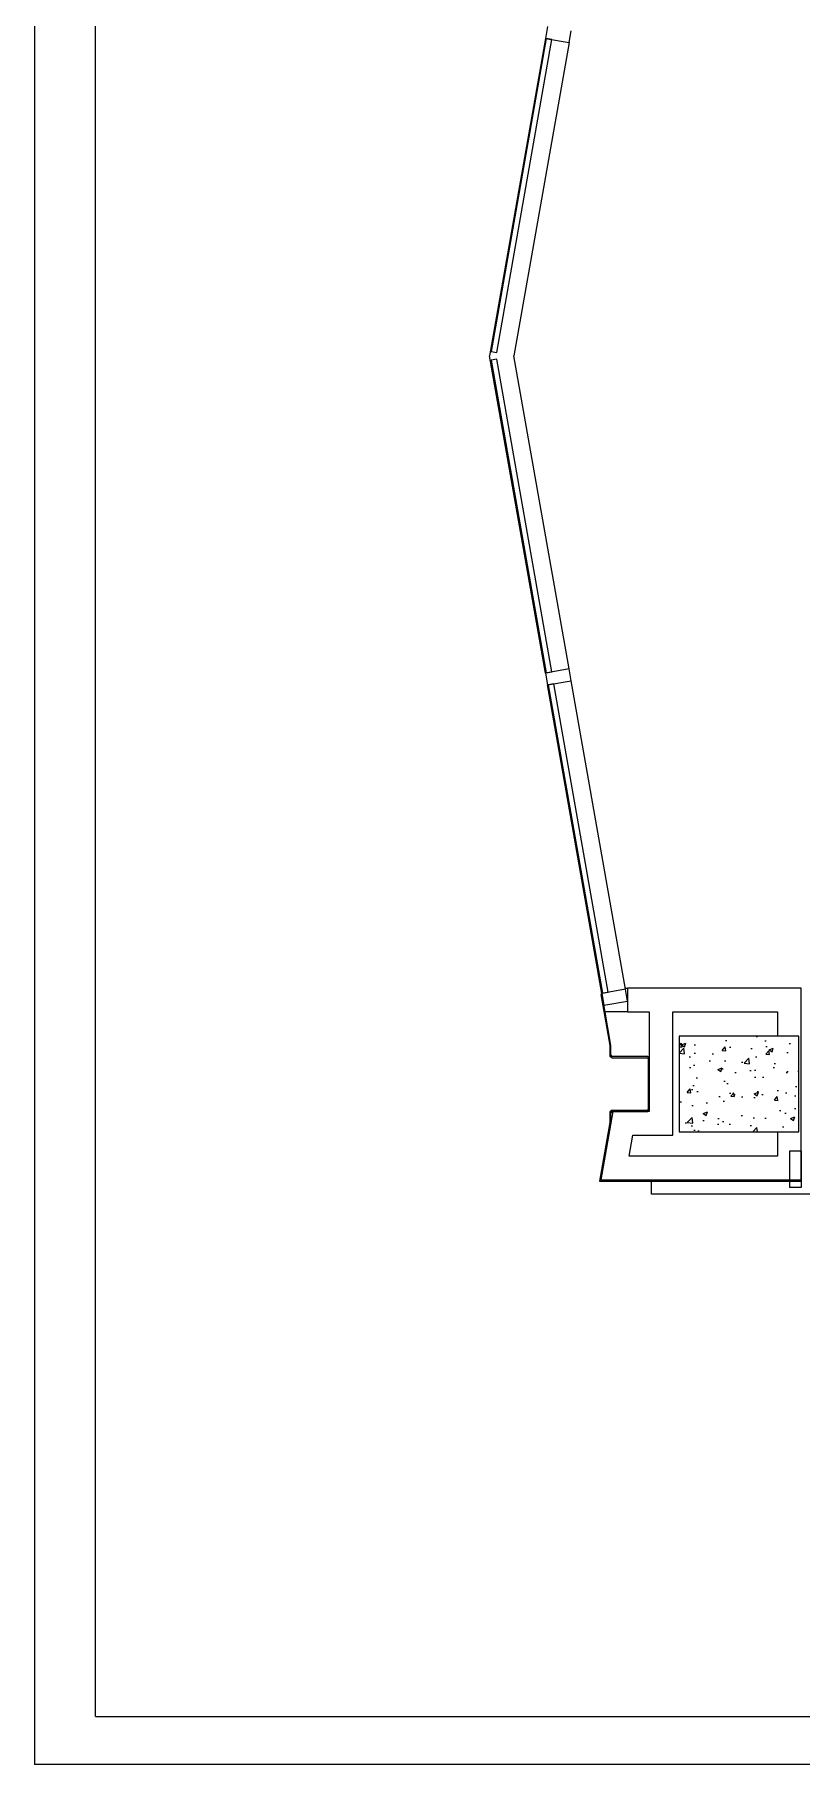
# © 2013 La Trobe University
# Model space of a CAD drawing. Extents: x 6433 to 75181, y -2986 to 56414.
# Drawn here: x 21841 to 25043, y -516 to 6704 of the extents above; entities that cross this region are included whole.
import ezdxf

# ---------------------------------------------------------------- set-up
doc = ezdxf.new("R2010")
doc.units = 0
doc.header["$MEASUREMENT"] = 0
for name, color, linetype in [('A-Column__Concrete', 7, 'CONTINUOUS'), ('A-Column__Steel', 4, 'CONTINUOUS'), ('A-Hatch__Concrete', 252, 'CONTINUOUS'), ('A-Wall__Brick', 6, 'CONTINUOUS'), ('A-Wall__Stud', 90, 'CONTINUOUS'), ('A-Window', 4, 'CONTINUOUS')]:
    doc.layers.add(name, color=color, linetype=linetype)

msp = doc.modelspace()

# ---------------------------------------------------------------- hatches: boundary and pattern name
at = {"layer": 'A-Hatch__Concrete'}
h = msp.add_hatch(dxfattribs=at)
h.set_pattern_fill('AR-CONC', color=256, style=0)
h.set_pattern_definition([(50, (8381.06, 65736.02), (182.18467, -15.9391), [19.05, -209.55]), (355, (8381.06, 65736.02), (-35.2434, 191.05685), [15.24, -167.6406]), (100.45144, (8396.24, 65734.7), (146.94125, 175.11775), [16.19, -178.09024]), (46.1842, (8381.06, 65786.82), (271.07904, -42.0423), [28.575, -314.325]), (96.63556, (8403.65, 65783.32), (237.4041, 247.4261), [24.285, -267.1356]), (351.18415, (8381.06, 65786.82), (237.4041, 247.4261), [22.86, -251.4597]), (21, (8406.46, 65774.12), (151.6144, -102.2652), [19.05, -209.55]), (326, (8406.46, 65774.12), (61.80203, 184.18797), [15.24, -167.64]), (71.45144, (8419.1, 65765.6), (213.4164, 81.92277), [16.19, -178.08994]), (37.5, (8381.06, 65736.02), (3.088603, 84.55504), [0, -165.608, 0, -170.18, 0, -168.275]), (7.5, (8381.06, 65736.02), (66.81966, 100.18057), [0, -97.028, 0, -161.798, 0, -64.135]), (327.5, (8324.416, 65736.02), (135.590595, -5.728744), [0, -63.5, 0, -198.12, 0, -262.89]), (317.5, (8299.02, 65736.02), (148.12918, 25.4265), [0, -82.55, 0, -131.572, 0, -186.69])])
h.paths.add_polyline_path([(25032.8, 2523.9), (24532.8, 2523.9), (24532.8, 2123.9), (25032.8, 2123.9)])

# ---------------------------------------------------------------- linework, layer by layer
at = {"layer": 'A-Column__Concrete'}
for p, q in [((24532.8, 2523.9), (24532.8, 2123.9)), ((25032.8, 2523.9), (24532.8, 2523.9)), ((25032.8, 2123.9), (25032.8, 2523.9)), ((24532.8, 2123.9), (25032.8, 2123.9))]:
    msp.add_line(p, q, dxfattribs=at)
at = {"layer": 'A-Column__Steel'}
for p, q in [((24210.7, 2697.9), (24205.8, 2697)), ((24205.8, 2697), (24243.2, 2484.8)), ((24248.2, 2485.3), (24210.7, 2697.9)), ((24243.2, 2484.8), (24243.2, 2443.9)), ((24248.2, 2443.9), (24248.2, 2485.3)), ((24397.8, 2438.9), (24253.2, 2438.9)), ((24253.2, 2433.9), (24398.2, 2433.9)), ((24403.2, 2428.9), (24403.2, 2218.9)), ((24407.8, 2218.9), (24407.8, 2428.9)), ((24243.2, 2203.9), (24243.2, 2162.9)), ((24248.2, 2162.5), (24248.2, 2203.9)), ((24398.2, 2213.9), (24253.2, 2213.9)), ((24253.2, 2208.9), (24397.8, 2208.9)), ((24243.2, 2162.9), (24200.2, 1918.9)), ((24206.1, 1923.9), (24248.2, 2162.5)), ((24200.2, 1918.9), (25042.8, 1918.9)), ((25042.8, 1918.9), (25042.8, 1923.9))]:
    msp.add_line(p, q, dxfattribs=at)
for centre, radius, start, end in [((24253.2, 2443.9), 10, 180, 270), ((24253.2, 2443.9), 5, 180, 270), ((24397.8, 2428.9), 10, 0, 90), ((24398.2, 2428.9), 5, 0, 90), ((24253.2, 2203.9), 10, 90, 180), ((24253.2, 2203.9), 5, 90, 180), ((24397.8, 2218.9), 10, 270, 0), ((24398.2, 2218.9), 5, 270, 0)]:
    msp.add_arc(centre, radius, start, end, dxfattribs=at)
at = {"layer": 'A-Wall__Brick'}
for p, q in [((25042.8, 2723.9), (24317.6, 2723.9)), ((24317.6, 2723.9), (24317.6, 2624.9)), ((25042.8, 1923.9), (25042.8, 2723.9)), ((24317.6, 2624.9), (24407.8, 2624.9)), ((24407.8, 2624.9), (24407.8, 2208.9)), ((24506.8, 2624.9), (24943.8, 2624.9)), ((24506.8, 2109.9), (24506.8, 2624.9)), ((24943.8, 2624.9), (24943.8, 2523.9)), ((24256.3, 2208.9), (24206.1, 1923.9)), ((24407.8, 2208.9), (24256.3, 2208.9)), ((24324.1, 2022.9), (24339.4, 2109.9)), ((24339.4, 2109.9), (24506.8, 2109.9)), ((24943.8, 2123.9), (24943.8, 2022.9)), ((24943.8, 2022.9), (24324.1, 2022.9)), ((24206.1, 1923.9), (25042.8, 1923.9)), ((24416.8, 1863.9), (24416.8, 1918.9))]:
    msp.add_line(p, q, dxfattribs=at)
at = {"layer": 'A-Wall__Stud'}
for p, q in [((21841.3, 38403.9), (21841.3, -516.1)), ((22095.3, -316.1), (22095.3, 38403.9)), ((22095.3, -316.1), (47892.8, -316.1)), ((47692.8, -516.1), (21841.3, -516.1))]:
    msp.add_line(p, q, dxfattribs=at)
at = {"layer": 'A-Window', "extrusion": (0, 0, -1)}
for p, q in [((23983.2, 6737.7), (23974.6, 6688.5)), ((24073, 6671.1), (24081.7, 6720.4)), ((23974.6, 6688.5), (24073, 6671.1)), ((24073, 4056.6), (23974.6, 4039.3)), ((24081.7, 4007.4), (24073, 4056.6)), ((23974.6, 4039.3), (23983.2, 3990)), ((23983.2, 3990), (24081.7, 4007.4)), ((24308.4, 2719.5), (24210, 2702.2)), ((24210, 2702.2), (24218.6, 2653)), ((24317.1, 2670.3), (24308.4, 2719.5)), ((24218.6, 2653), (24317.1, 2670.3)), ((25043.3, 2043.9), (24993.3, 2043.9)), ((24993.3, 2043.9), (24993.3, 1893.9)), ((25043.3, 1893.9), (25043.3, 2043.9)), ((24993.3, 1893.9), (25043.3, 1893.9))]:
    msp.add_line(p, q, dxfattribs=at)
at = {"layer": 'A-Window'}
for p, q in [((23974.6, 6688.5), (23741.4, 5363.9)), ((23977.5, 6688), (23747.6, 5381.9)), ((23771.2, 5377.7), (24001.1, 6683.8)), ((24073, 6671.1), (23842.9, 5363.9)), ((24001.1, 6683.8), (23977.5, 6688)), ((23974.6, 4039.3), (23741.4, 5363.9)), ((23747.6, 5381.9), (23771.2, 5377.7)), ((23771.2, 5350), (23747.6, 5345.9)), ((23747.6, 5345.9), (23977.5, 4039.8)), ((24001.1, 4044), (23771.2, 5350)), ((24073, 4056.6), (23842.9, 5363.9)), ((23977.5, 4039.8), (24001.1, 4044)), ((24210, 2702.2), (23983.2, 3990)), ((24009.8, 3994.7), (23986.2, 3990.6)), ((23986.2, 3990.6), (24212.9, 2702.7)), ((24236.6, 2706.9), (24009.8, 3994.7)), ((24308.4, 2719.5), (24081.7, 4007.4)), ((24212.9, 2702.7), (24236.6, 2706.9)), ((24307.7, 2723.9), (24317.6, 2723.9)), ((24317.6, 2624.9), (24223.6, 2624.9)), ((29309.8, 1863.9), (24416.8, 1863.9))]:
    msp.add_line(p, q, dxfattribs=at)

doc.saveas('drawing.dxf')
